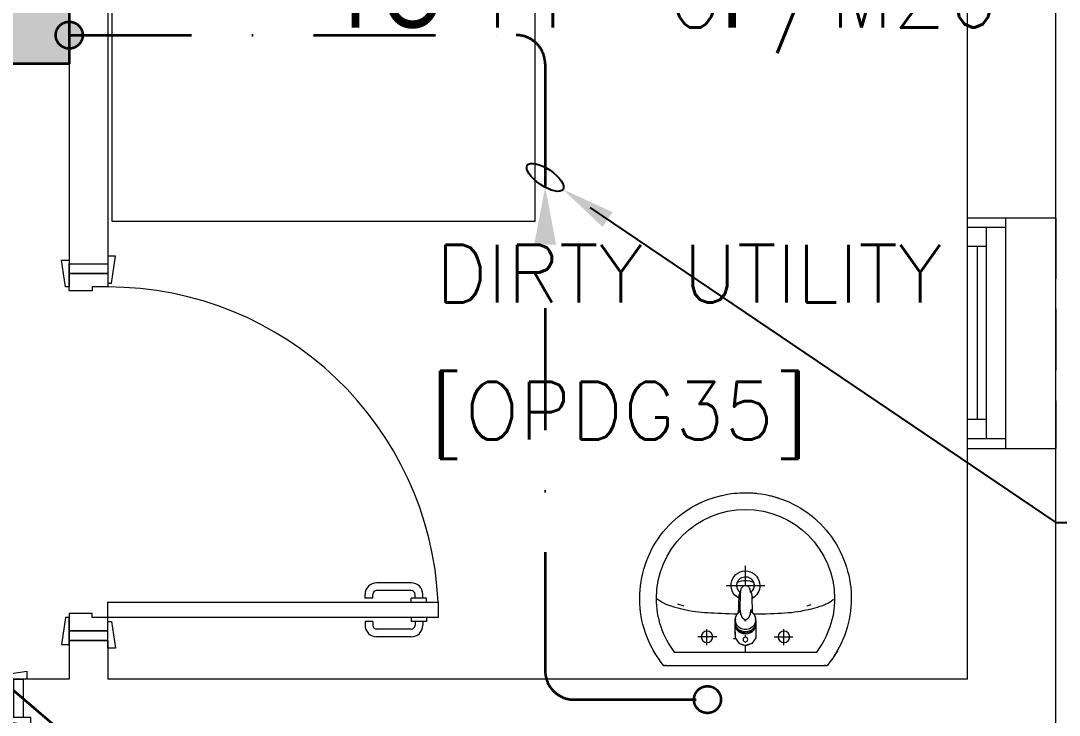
# Model space of a CAD drawing. Header units: inches. Extents: x -12418 to 57169, y -29325 to 19878.
# Drawn here: x 46357 to 49057, y -8842 to -7035 of the extents above; entities that cross this region are included whole.
import ezdxf
from ezdxf import colors
from ezdxf.entities.mleader import LeaderData, LeaderLine
from ezdxf.math import Vec2, Vec3

# ---------------------------------------------------------------- set-up
doc = ezdxf.new("R2010")
doc.units = ezdxf.units.IN
doc.header["$LTSCALE"] = 25
doc.header["$MEASUREMENT"] = 0
for name, pattern in [('00-Ground Floor$0$HIDDEN', [9.525, 6.35, -3.175]), ('DASHDOT', [25.4, 12.7, -6.35, 0, -6.35]), ('HIDDEN', [9.525, 6.35, -3.175])]:
    doc.linetypes.add(name, pattern=pattern)
doc.layers.get('0').update_dxf_attribs({"color": 8})
for name, color, linetype, lineweight in [('00-Ground Floor$0$72_EGR_BASE_TEXT', 252, 'Continuous', 5), ('00-Ground Floor$0$Aluminum', 251, 'Continuous', 5), ('00-Ground Floor$0$LOADING', 253, 'Continuous', 5), ('00-Ground Floor$0$P-SANR-FIXT', 6, 'Continuous', 18), ('00-Ground Floor$0$P-SANR-FIXT-1', 6, 'Continuous', 13), ('00-Ground Floor$0$Proj', 251, 'Continuous', 5), ('00-Ground Floor$0$Walls', 251, 'Continuous', 5), ('00-Ground Floor$0$Wooden Joinery', 251, 'Continuous', 5), ('E-LITE-CIRC @ 100', 6, 'Continuous', 25), ('E-LITE-CLNG-CNDT', 6, 'DASHDOT', 35), ('E-POWR-CLNG-CNDT', 6, 'DASHDOT', 35), ('E-POWR-FLOR-CNDT', 6, 'HIDDEN', 25), ('E-POWR-FLOR-CNDT @ 100', 6, 'HIDDEN', 25), ('T-CABL-TRAY', 60, 'Continuous', 35)]:
    doc.layers.add(name, color=color, linetype=linetype, lineweight=lineweight)
doc.styles.add('00-Ground Floor$0$SIMPLEX', font='SIMPLEX.shx', dxfattribs={"height": 150})
doc.styles.add('DC_Simplex', font='SIMPLEX.shx', dxfattribs={"width": 0.7})

# ---------------------------------------------------------------- blocks, each defined once
blk = doc.blocks.new('00-Ground Floor$0$A$C72370EFE')
at = {"layer": '00-Ground Floor$0$Wooden Joinery'}
for p, q in [((-0.01, -0.04), (-0.02, -0.04)), ((-0.01, -0.03), (-0.01, -0.07)), ((0, -0.03), (-0.01, -0.03)), ((0.04, -0.03), (0.05, -0.03)), ((0.05, -0.03), (0.05, -0.07)), ((0.05, -0.04), (0.06, -0.04)), ((-0.05, -0.07), (-0.05, -0.16)), ((-0.03, -0.07), (-0.03, -0.16)), ((-0.01, -0.06), (-0.02, -0.06)), ((0, -0.07), (-0.01, -0.07)), ((0.04, -0.07), (0.05, -0.07)), ((0.05, -0.06), (0.06, -0.06)), ((0.07, -0.07), (0.07, -0.16)), ((0.09, -0.07), (0.09, -0.16)), ((-0.01, -0.17), (-0.02, -0.17)), ((-0.01, -0.17), (-0.01, -0.19)), ((0.05, -0.17), (0.06, -0.17)), ((0.05, -0.17), (0.05, -0.19)), ((-0.01, -0.19), (-0.02, -0.19)), ((0.05, -0.19), (0.06, -0.19))]:
    blk.add_line(p, q, dxfattribs=at)
for centre, radius, start, end in [((-0.02, -0.07), 0.03, 90, 180), ((0.06, -0.07), 0.03, 0, 90), ((-0.02, -0.07), 0.01, 90, 180), ((0.06, -0.07), 0.01, 0, 90), ((-0.02, -0.16), 0.03, 180, 270), ((-0.02, -0.16), 0.01, 180, 270), ((0.06, -0.16), 0.01, 270, 0), ((0.06, -0.16), 0.03, 270, 0)]:
    blk.add_arc(centre, radius, start, end, dxfattribs=at)
blk = doc.blocks.new('00-Ground Floor$0$A$C5DAD61B4')
at = {"layer": '00-Ground Floor$0$Wooden Joinery'}
for points in [[(80, 959.1), (80, 969.1), (10, 979.1), (10, 959.1)], [(940, 959.1), (940, 969.1), (1010, 979.1), (1010, 959.1)], [(70, 859.1), (70, 849.1), (0, 839.1), (0, 859.1)], [(120, 859.1), (120, 0), (80, 0), (80, 859.1)], [(950, 859.1), (950, 849.1), (1020, 839.1), (1020, 859.1)]]:
    blk.add_lwpolyline(points, close=True, dxfattribs=at)
for points in [[(45, 859.1), (45, 959.1), (20, 959.1), (20, 859.1), (45, 859.1)], [(45, 859.1), (80, 859.1), (80, 899.1), (90, 899.1), (90, 959.1), (45, 959.1), (45, 859.1)], [(975, 859.1), (940, 859.1), (940, 899.1), (930, 899.1), (930, 959.1), (975, 959.1), (975, 859.1)], [(975, 859.1), (975, 959.1), (1000, 959.1), (1000, 859.1), (975, 859.1)]]:
    blk.add_lwpolyline(points, dxfattribs=at)
blk.add_arc((80, 859.1), 860, 272.666, 0, dxfattribs=at)
at = {"layer": '00-Ground Floor$0$Wooden Joinery', "xscale": 999.9999999998854, "yscale": 999.9999999998854, "zscale": 999.9999999998854, "rotation": 180}
blk.add_blockref('00-Ground Floor$0$A$C72370EFE', (120, 0), dxfattribs=at)
blk = doc.blocks.new('00-Ground Floor$0$FP_138-161_A_00_GFL_-0_080_Einreichung_Grundrisse_100')
at = {"layer": '00-Ground Floor$0$P-SANR-FIXT'}
blk.add_line((-0.0044, -0.0019), (-0.0045, -0.0021), dxfattribs=at)
at = {"layer": '00-Ground Floor$0$P-SANR-FIXT', "flags": 128}
blk.add_lwpolyline([(-0.0057, -0.0037), (-0.0058, -0.0039), (-0.006, -0.004)], dxfattribs=at)
blk = doc.blocks.new('00-Ground Floor$0$FP_139-161_A_00_GFL_-0_080_Einreichung_Grundrisse_100')
at = {"layer": '00-Ground Floor$0$P-SANR-FIXT'}
blk.add_line((0.0045, -0.0022), (0.0044, -0.002), dxfattribs=at)
at = {"layer": '00-Ground Floor$0$P-SANR-FIXT', "flags": 128}
blk.add_lwpolyline([(0.006, -0.004), (0.0059, -0.0039), (0.0057, -0.0038)], dxfattribs=at)
blk = doc.blocks.new('00-Ground Floor$0$IS_Ceraplus_B8204_BIM_BG _1_ - B8204AA - CERAPLUS single lever basin mixer with pop-up waste-V137-161_A_00_GFL_-0_080_Einreichung_Grundrisse_100')
at = {"layer": '00-Ground Floor$0$P-SANR-FIXT-1'}
h = blk.add_hatch(dxfattribs=at)
h.set_pattern_fill('FP_26', color=256, style=0, pattern_type=2)
h.set_pattern_definition([(225, (0.009, 0), (0.010607, -0.010607), []), (315, (0.009, 0), (0.010607, 0.010607), [])])
h.paths.add_polyline_path([(0.0056, -0.002), (0.0058, -0.0024), (0.0058, -0.0021)])
h.paths.add_polyline_path([(0.007, -0.0039), (0.0088, -0.0045), (0.0084, -0.0043)])
at = {"layer": '00-Ground Floor$0$LOADING'}
for p, q in [((-0.028, 0), (-0.028, -0.0281)), ((0.028, -0.0281), (0.028, 0)), ((-0.0274, -0.0337), (-0.0271, -0.0392)), ((-0.0262, -0.0282), (-0.0263, -0.0287)), ((-0.0137, -0.0512), (-0.0129, -0.0517)), ((0.0124, -0.052), (0.0133, -0.0515)), ((0.0185, -0.0618), (0.019, -0.0539)), ((0.019, -0.0539), (0.0188, -0.0561)), ((0.0263, -0.0287), (0.0262, -0.0282)), ((0.0262, -0.0293), (0.0263, -0.0287)), ((0.0271, -0.0392), (0.0274, -0.0337)), ((0.014, -0.0647), (0.0133, -0.1077))]:
    blk.add_line(p, q, dxfattribs=at)
at = {"layer": '00-Ground Floor$0$LOADING', "flags": 128}
for points in [[(-0.0272, -0.0069), (-0.0266, 0.009), (-0.0165, 0.0236), (0, 0.0291)], [(0.0272, -0.0069), (0.0266, 0.009), (0.0165, 0.0236), (0, 0.0291)], [(-0.0176, -0.0568), (-0.0224, -0.0513), (-0.0254, -0.0448), (-0.0264, -0.0376), (-0.0253, -0.0305), (-0.0222, -0.024), (-0.0172, -0.0186), (-0.0109, -0.0147), (-0.0037, -0.0127), (0.0037, -0.0127), (0.0109, -0.0147), (0.0172, -0.0186), (0.0222, -0.024), (0.0253, -0.0305), (0.0264, -0.0376), (0.0254, -0.0448), (0.0224, -0.0513), (0.0176, -0.0568)], [(-0.0271, -0.0393), (-0.027, -0.0403), (-0.0269, -0.0414), (-0.0267, -0.0424), (-0.0265, -0.0434), (-0.0262, -0.0444), (-0.0259, -0.0454), (-0.0255, -0.0464), (-0.0252, -0.0474), (-0.0247, -0.0484), (-0.0243, -0.0493), (-0.0238, -0.0502), (-0.0232, -0.0511), (-0.0226, -0.052), (-0.022, -0.0529), (-0.0214, -0.0537), (-0.0207, -0.0545), (-0.0199, -0.0553), (-0.0192, -0.0561), (-0.0184, -0.0568), (-0.0176, -0.0575), (-0.0173, -0.0577)], [(-0.019, -0.0539), (-0.0185, -0.0615), (-0.0185, -0.0618)], [(0.0173, -0.0577), (0.0181, -0.057), (0.0189, -0.0563), (0.0197, -0.0556), (0.0204, -0.0548), (0.0211, -0.054), (0.0218, -0.0532), (0.0224, -0.0523), (0.023, -0.0514), (0.0236, -0.0505), (0.0241, -0.0496), (0.0246, -0.0487), (0.025, -0.0477), (0.0254, -0.0467), (0.0258, -0.0458), (0.0261, -0.0448), (0.0264, -0.0437), (0.0266, -0.0427), (0.0268, -0.0417), (0.027, -0.0407), (0.0271, -0.0396), (0.0271, -0.0393)], [(-0.0181, -0.0728), (-0.0177, -0.083), (-0.0172, -0.0938)], [(-0.0162, -0.0579), (-0.0156, -0.058), (-0.0151, -0.0581), (-0.0146, -0.0583), (-0.0142, -0.0586), (-0.0139, -0.0588), (-0.0138, -0.0591)], [(-0.0138, -0.0591), (-0.0139, -0.0612), (-0.014, -0.0633)], [(0.0138, -0.0591), (0.0139, -0.0588), (0.0142, -0.0586), (0.0146, -0.0583), (0.0151, -0.0581), (0.0156, -0.058), (0.0162, -0.0579)], [(0.014, -0.0633), (0.0139, -0.0612), (0.0138, -0.0591)], [(0.0171, -0.0578), (0.0174, -0.0575), (0.0176, -0.0568)], [(0.0172, -0.0938), (0.0177, -0.083), (0.0181, -0.0728)], [(0.0184, -0.0651), (0.0184, -0.0652), (0.0184, -0.0652), (0.0184, -0.0652), (0.0184, -0.0654), (0.0184, -0.0655)], [(-0.0129, -0.1142), (-0.0124, -0.1161), (-0.0118, -0.1179), (-0.0109, -0.1197), (-0.0098, -0.1214), (-0.0084, -0.123), (-0.0067, -0.1244), (-0.0047, -0.1255), (-0.0025, -0.1263), (0, -0.1266)], [(0, -0.1266), (0.0025, -0.1263), (0.0047, -0.1255), (0.0067, -0.1244), (0.0084, -0.123), (0.0098, -0.1214), (0.0109, -0.1197), (0.0118, -0.1179), (0.0124, -0.1161), (0.0129, -0.1142)]]:
    blk.add_lwpolyline(points, dxfattribs=at)
at = {"layer": '00-Ground Floor$0$LOADING'}
for centre, radius, start, end in [((0, 0.0135), 0.00603, 0, 180), ((0, 0.0135), 0.00603, 180, 0), ((-0.009, 0), 0.005, 300, 315), ((0.009, 0), 0.005, 225, 240)]:
    blk.add_arc(centre, radius, start, end, dxfattribs=at)
for centre, major_axis, start_param, end_param in [((0, -0.0281), (-0.028, 0), 4.712389, 6.47291), ((0, -0.0287), (0.0267, 0), 1.570796, 3.036556), ((0, -0.0287), (0.0263, 0), 2.625648, 2.791756), ((0, -0.0287), (-0.0263, 0), 4.712389, 5.759587), ((0, -0.0281), (0.028, 0), 6.093357, 7.853982), ((0, -0.0287), (0.0267, 0), 0.105099, 1.570796), ((0, -0.0287), (0.0262, 0), 0.523599, 1.570796), ((0, -0.0287), (0.0262, 0), 0.349919, 0.515945), ((0, -0.0321), (0.0275, 0), 3.141823, 3.202701), ((0, -0.0321), (0.0275, 0), 3.239313, 3.439417), ((0, -0.0281), (0.028, 0), 3.371221, 3.483334), ((0, -0.0312), (0.0248, 0), 4.111947, 4.191073), ((0, -0.0281), (0.028, 0), 4.202431, 4.259552), ((0, -0.0287), (0.0263, 0), 4.169225, 4.2325), ((0, -0.0281), (0.028, 0), 5.172057, 5.222265), ((0, -0.0287), (0.0267, 0), 6.059374, 6.108652), ((0, -0.0321), (0.0275, 0), 5.985527, 6.185455), ((0, -0.0281), (0.028, 0), 5.94107, 6.05344), ((0, -0.0321), (0.0275, 0), 6.222066, 6.282955)]:
    blk.add_ellipse(centre, major_axis=major_axis, ratio=0.961262, start_param=start_param, end_param=end_param, dxfattribs=at)
for points, knots in [([(-0.0215, -0.0162), (-0.0216, -0.0163), (-0.0219, -0.0167), (-0.0227, -0.0177), (-0.0238, -0.0192), (-0.0249, -0.0211), (-0.0258, -0.0231), (-0.0266, -0.0253), (-0.0273, -0.0282), (-0.0275, -0.0305), (-0.0275, -0.0321)], [0.7859035, 0.7859035, 0.7859035, 0.7859035, 0.7916667, 0.8055556, 0.8333333, 0.8611111, 0.8888889, 0.9166667, 0.9444444, 1, 1, 1, 1]), ([(0.021, -0.0157), (0.0208, -0.0154), (0.0203, -0.0149), (0.0192, -0.0139), (0.0177, -0.0127), (0.0161, -0.0117), (0.0148, -0.0109), (0.0138, -0.0104), (0.0127, -0.0099), (0.0113, -0.0093), (0.0087, -0.0084), (0.0048, -0.0075), (0, -0.0071), (-0.0048, -0.0075), (-0.0087, -0.0084), (-0.0113, -0.0093), (-0.0127, -0.0099), (-0.0138, -0.0104), (-0.0148, -0.0109), (-0.0161, -0.0117), (-0.0177, -0.0127), (-0.0191, -0.0139), (-0.0202, -0.0149), (-0.0208, -0.0154), (-0.021, -0.0157)], [0.2222222, 0.2222222, 0.2222222, 0.2222222, 0.2361111, 0.25, 0.2777778, 0.3055556, 0.3194444, 0.3333333, 0.3472222, 0.3611111, 0.3888889, 0.4444444, 0.5, 0.5555556, 0.6111111, 0.6388889, 0.6527778, 0.6666667, 0.6805556, 0.6944444, 0.7222222, 0.75, 0.7638889, 0.7777778, 0.7777778, 0.7777778, 0.7777778]), ([(0.0275, -0.0321), (0.0275, -0.0305), (0.0273, -0.0282), (0.0266, -0.0253), (0.0258, -0.0231), (0.0249, -0.0211), (0.0238, -0.0192), (0.0227, -0.0177), (0.0219, -0.0167), (0.0216, -0.0163), (0.0215, -0.0162)], [0, 0, 0, 0, 0.0555556, 0.0833333, 0.1111111, 0.1388889, 0.1666667, 0.1944444, 0.2083333, 0.2142181, 0.2142181, 0.2142181, 0.2142181]), ([(-0.0188, -0.0538), (-0.0188, -0.0547), (-0.0186, -0.0582), (-0.0185, -0.0619), (-0.0184, -0.0646)], [0.6724021, 0.6724021, 0.6724021, 0.6724021, 0.75, 1, 1, 1, 1]), ([(0, -0.0378), (-0.0005, -0.038), (-0.0012, -0.0384), (-0.0021, -0.0389), (-0.0028, -0.0393), (-0.0035, -0.0397), (-0.0042, -0.04), (-0.0049, -0.0405), (-0.0055, -0.0409), (-0.0061, -0.0414), (-0.0067, -0.0419), (-0.0072, -0.0424), (-0.0078, -0.0429), (-0.0083, -0.0435), (-0.0088, -0.0441), (-0.0092, -0.0446), (-0.0096, -0.0452), (-0.01, -0.0459), (-0.0103, -0.0466), (-0.0105, -0.0472), (-0.0107, -0.0477), (-0.0108, -0.0481), (-0.0109, -0.0484), (-0.0111, -0.0489), (-0.0114, -0.0497), (-0.0118, -0.0509), (-0.0122, -0.0521), (-0.0124, -0.053), (-0.0126, -0.0537), (-0.0128, -0.0544), (-0.0129, -0.0552), (-0.0131, -0.0559), (-0.0132, -0.0566), (-0.0134, -0.0572), (-0.0136, -0.0581), (-0.0137, -0.0587), (-0.0138, -0.0591)], [0, 0, 0, 0, 0.055556, 0.083333, 0.111111, 0.138889, 0.166667, 0.194444, 0.222222, 0.25, 0.277778, 0.305556, 0.333333, 0.361111, 0.388889, 0.416667, 0.444444, 0.472222, 0.5, 0.527778, 0.541667, 0.555556, 0.569444, 0.583333, 0.611111, 0.666667, 0.722222, 0.75, 0.777778, 0.805556, 0.833333, 0.861111, 0.888889, 0.916667, 0.944444, 1, 1, 1, 1]), ([(0, -0.0357), (-0.0006, -0.0357), (-0.0013, -0.0357), (-0.002, -0.0357), (-0.0022, -0.0357)], [0, 0, 0, 0, 0.1, 0.1298359, 0.1298359, 0.1298359, 0.1298359]), ([(0.0022, -0.0357), (0.002, -0.0357), (0.0013, -0.0357), (0.0006, -0.0357), (0, -0.0357)], [0.8701578, 0.8701578, 0.8701578, 0.8701578, 0.9, 1, 1, 1, 1]), ([(0.0138, -0.0591), (0.0137, -0.0587), (0.0136, -0.0581), (0.0134, -0.0572), (0.0132, -0.0566), (0.0131, -0.0559), (0.0129, -0.0552), (0.0128, -0.0544), (0.0126, -0.0537), (0.0124, -0.053), (0.0122, -0.0521), (0.0118, -0.0509), (0.0114, -0.0497), (0.0111, -0.0489), (0.0109, -0.0484), (0.0108, -0.0481), (0.0107, -0.0477), (0.0105, -0.0472), (0.0103, -0.0466), (0.01, -0.0459), (0.0096, -0.0452), (0.0092, -0.0446), (0.0088, -0.0441), (0.0083, -0.0435), (0.0078, -0.0429), (0.0072, -0.0424), (0.0067, -0.0419), (0.0061, -0.0414), (0.0055, -0.0409), (0.0049, -0.0405), (0.0042, -0.04), (0.0035, -0.0397), (0.0028, -0.0393), (0.0021, -0.0389), (0.0012, -0.0384), (0.0005, -0.038), (0, -0.0378)], [0, 0, 0, 0, 0.055556, 0.083333, 0.111111, 0.138889, 0.166667, 0.194444, 0.222222, 0.25, 0.277778, 0.333333, 0.388889, 0.416667, 0.430556, 0.444444, 0.458333, 0.472222, 0.5, 0.527778, 0.555556, 0.583333, 0.611111, 0.638889, 0.666667, 0.694444, 0.722222, 0.75, 0.777778, 0.805556, 0.833333, 0.861111, 0.888889, 0.916667, 0.944444, 1, 1, 1, 1]), ([(0.0184, -0.0646), (0.0185, -0.0619), (0.0186, -0.0582), (0.0188, -0.0547), (0.0188, -0.0538)], [0, 0, 0, 0, 0.25, 0.3275586, 0.3275586, 0.3275586, 0.3275586]), ([(-0.0162, -0.0579), (-0.0162, -0.0578), (-0.0163, -0.0578), (-0.0165, -0.0577), (-0.0166, -0.0575), (-0.0167, -0.0574), (-0.0169, -0.0573), (-0.017, -0.0572), (-0.0172, -0.0571), (-0.0173, -0.057), (-0.0175, -0.0569), (-0.0176, -0.0568)], [0, 0, 0, 0, 0.1, 0.2, 0.3, 0.4, 0.5, 0.6, 0.7, 0.8, 1, 1, 1, 1]), ([(-0.0148, -0.0587), (-0.015, -0.0586), (-0.0159, -0.0583), (-0.0167, -0.058), (-0.0172, -0.0578)], [0.8, 0.8, 0.8, 0.8, 0.85, 1, 1, 1, 1]), ([(0.0141, -0.0613), (0.0141, -0.0611), (0.0143, -0.0608), (0.0145, -0.0604), (0.0148, -0.06), (0.0151, -0.0596), (0.0153, -0.0594), (0.0155, -0.0592), (0.0156, -0.059), (0.0158, -0.0588), (0.016, -0.0587), (0.0163, -0.0585), (0.0165, -0.0583), (0.0166, -0.0582)], [0.3333333, 0.3333333, 0.3333333, 0.3333333, 0.4166667, 0.5, 0.5833333, 0.6666667, 0.7083333, 0.75, 0.7916667, 0.8333333, 0.875, 0.9166667, 1, 1, 1, 1]), ([(0.0176, -0.0568), (0.0175, -0.0569), (0.0173, -0.057), (0.0172, -0.0571), (0.017, -0.0572), (0.0169, -0.0573), (0.0167, -0.0574), (0.0166, -0.0575), (0.0165, -0.0577), (0.0163, -0.0578), (0.0162, -0.0578), (0.0162, -0.0579)], [0, 0, 0, 0, 0.2, 0.3, 0.4, 0.5, 0.6, 0.7, 0.8, 0.9, 1, 1, 1, 1]), ([(-0.0131, -0.1116), (-0.0132, -0.1115), (-0.0135, -0.1109), (-0.0141, -0.1099), (-0.0147, -0.1086), (-0.0153, -0.1072), (-0.0159, -0.1053), (-0.0167, -0.1021), (-0.0171, -0.0992), (-0.0171, -0.0973)], [0.4856715, 0.4856715, 0.4856715, 0.4856715, 0.5, 0.55, 0.6, 0.65, 0.7, 0.8, 1, 1, 1, 1]), ([(0.0131, -0.1116), (0.0133, -0.1113), (0.0137, -0.1106), (0.0142, -0.1096), (0.0147, -0.1084), (0.0153, -0.1072), (0.0159, -0.1053), (0.0167, -0.1021), (0.0171, -0.0992), (0.0171, -0.0973)], [-0.5143371, -0.5143371, -0.5143371, -0.5143371, -0.475, -0.4375, -0.4, -0.35, -0.3, -0.2, 0, 0, 0, 0]), ([(-0.0132, -0.1091), (-0.0132, -0.1096), (-0.0132, -0.1103), (-0.0132, -0.1111), (-0.0132, -0.1115), (-0.0132, -0.1118), (-0.0131, -0.1122), (-0.0131, -0.1125), (-0.0131, -0.1128), (-0.0131, -0.1131), (-0.013, -0.1134), (-0.013, -0.1138), (-0.0129, -0.1141), (-0.0129, -0.1142)], [0.2, 0.2, 0.2, 0.2, 0.4, 0.5, 0.55, 0.6, 0.65, 0.7, 0.75, 0.8, 0.85, 0.9, 1, 1, 1, 1]), ([(0.0129, -0.1142), (0.0129, -0.1141), (0.013, -0.1138), (0.013, -0.1134), (0.0131, -0.1131), (0.0131, -0.1128), (0.0131, -0.1125), (0.0131, -0.1122), (0.0132, -0.1118), (0.0132, -0.1115), (0.0132, -0.1111), (0.0132, -0.1103), (0.0132, -0.1096), (0.0132, -0.1091)], [0, 0, 0, 0, 0.1, 0.15, 0.2, 0.25, 0.3, 0.35, 0.4, 0.45, 0.5, 0.6, 0.8, 0.8, 0.8, 0.8])]:
    blk.add_open_spline(points, degree=3, knots=knots, dxfattribs=at)
for points in [[(-0.0184, -0.0646), (-0.0183, -0.0659), (-0.0182, -0.0684), (-0.0181, -0.0709), (-0.0181, -0.0721)], [(-0.0172, -0.0578), (-0.0171, -0.0578), (-0.0169, -0.058), (-0.0167, -0.0581), (-0.0166, -0.0582)], [(-0.0162, -0.0579), (-0.0162, -0.0579), (-0.0164, -0.0581), (-0.0165, -0.0582), (-0.0166, -0.0583), (-0.0166, -0.0582), (-0.0166, -0.0582)], [(-0.0166, -0.0582), (-0.0163, -0.0585), (-0.0156, -0.059), (-0.0148, -0.0599), (-0.0142, -0.0609), (-0.0139, -0.0617), (-0.0138, -0.0621)], [(-0.014, -0.0633), (-0.014, -0.0633), (-0.014, -0.0633), (-0.014, -0.0633)], [(-0.014, -0.0646), (-0.014, -0.0644), (-0.014, -0.064), (-0.014, -0.0635), (-0.014, -0.0633)], [(0.014, -0.0633), (0.014, -0.0633), (0.014, -0.0633), (0.014, -0.0633)], [(0.014, -0.0633), (0.014, -0.0635), (0.014, -0.064), (0.014, -0.0644), (0.014, -0.0647)], [(0.0172, -0.0578), (0.0168, -0.0579), (0.0158, -0.0583), (0.0147, -0.0587), (0.0141, -0.059)], [(0.0166, -0.0582), (0.0166, -0.0582), (0.0166, -0.0583), (0.0165, -0.0582), (0.0164, -0.0581), (0.0162, -0.0579), (0.0162, -0.0579)], [(0.0166, -0.0582), (0.0167, -0.0582), (0.0168, -0.0581), (0.0169, -0.058), (0.0169, -0.058)], [(0.0169, -0.058), (0.017, -0.0579), (0.0171, -0.0579), (0.0171, -0.0578)], [(0.0181, -0.0721), (0.0181, -0.0709), (0.0182, -0.0684), (0.0183, -0.0659), (0.0184, -0.0646)], [(-0.0172, -0.0938), (-0.0172, -0.0944), (-0.0172, -0.0956), (-0.0171, -0.0967), (-0.0171, -0.0973)], [(0.0171, -0.0973), (0.0171, -0.0967), (0.0172, -0.0956), (0.0172, -0.0944), (0.0172, -0.0938)]]:
    blk.add_open_spline(points, degree=3, dxfattribs=at)
for name in ['00-Ground Floor$0$FP_138-161_A_00_GFL_-0_080_Einreichung_Grundrisse_100', '00-Ground Floor$0$FP_139-161_A_00_GFL_-0_080_Einreichung_Grundrisse_100']:
    blk.add_blockref(name, (0, 0), dxfattribs=at)
blk = doc.blocks.new('00-Ground Floor$0$_100_WB_KER_REN_55x45x18 - _100_WB_KER_REN_55x45x18-V63-161_A_00_GFL_-0_080_Einreichung_Grundrisse_100')
at = {"layer": '00-Ground Floor$0$LOADING'}
for p, q in [((-0.2075, 0.225), (-0.2075, 0.2227)), ((0.2074, 0.225), (-0.2074, 0.225)), ((0.2075, 0.2227), (0.2075, 0.225)), ((-0.1855, 0.1899), (0.1855, 0.1899)), ((0, 0.1899), (0, 0.1724)), ((-0.1, 0.172), (-0.1, 0.1303)), ((0, 0.1656), (0, 0.1628)), ((0.1, 0.172), (0.1, 0.1303)), ((-0.0744, 0.15), (-0.1234, 0.15)), ((-0.0259, 0.155), (-0.0315, 0.155)), ((0, 0.1509), (0, 0.1454)), ((0, 0.1422), (0, 0.1399)), ((0.026, 0.155), (0.0248, 0.155)), ((0.0744, 0.15), (0.1234, 0.15)), ((-0.1763, 0.0637), (-0.1598, 0.0692)), ((0.1605, 0.0691), (0.1707, 0.0656)), ((-0.05, 0.0161), (0.05, 0.0161)), ((0, 0.0168), (0, -0.0348))]:
    blk.add_line(p, q, dxfattribs=at)
at = {"layer": '00-Ground Floor$0$LOADING', "flags": 128}
for points in [[(-0.2121, 0.225), (-0.219, 0.2164), (-0.2254, 0.2075), (-0.2316, 0.1983), (-0.2373, 0.189), (-0.2427, 0.1794), (-0.2476, 0.1696), (-0.2522, 0.1596), (-0.2564, 0.1494), (-0.2602, 0.1391), (-0.2635, 0.1286), (-0.2665, 0.118), (-0.269, 0.1073), (-0.271, 0.0965), (-0.2727, 0.0856), (-0.2739, 0.0747), (-0.2747, 0.0637), (-0.275, 0.0527), (-0.275, 0.05)], [(0.275, 0.05), (0.2748, 0.061), (0.2741, 0.072), (0.273, 0.0829), (0.2715, 0.0938), (0.2695, 0.1046), (0.2671, 0.1154), (0.2643, 0.126), (0.261, 0.1365), (0.2574, 0.1469), (0.2533, 0.1571), (0.2488, 0.1671), (0.2439, 0.177), (0.2387, 0.1866), (0.233, 0.1961), (0.227, 0.2053), (0.2206, 0.2142), (0.2138, 0.2229), (0.2121, 0.225)], [(-0.275, 0.05), (-0.2748, 0.039), (-0.2741, 0.028), (-0.273, 0.0171), (-0.2715, 0.0062), (-0.2695, -0.0046), (-0.2671, -0.0154), (-0.2643, -0.026), (-0.261, -0.0365), (-0.2574, -0.0469), (-0.2533, -0.0571), (-0.2488, -0.0671), (-0.2439, -0.077), (-0.2387, -0.0866), (-0.233, -0.0961), (-0.227, -0.1053), (-0.2206, -0.1142), (-0.2138, -0.1229), (-0.2067, -0.1313), (-0.1993, -0.1395), (-0.1916, -0.1473), (-0.1836, -0.1548), (-0.1752, -0.162), (-0.1666, -0.1688), (-0.1577, -0.1753), (-0.1486, -0.1814), (-0.1392, -0.1872), (-0.1296, -0.1925), (-0.1198, -0.1975), (-0.1098, -0.2021), (-0.0996, -0.2063), (-0.0893, -0.2101), (-0.0788, -0.2135), (-0.0682, -0.2164), (-0.0575, -0.2189), (-0.0467, -0.221), (-0.0359, -0.2227), (-0.0249, -0.2239), (-0.014, -0.2246), (-0.003, -0.225), (0.008, -0.2249), (0.019, -0.2243), (0.03, -0.2234), (0.0409, -0.2219), (0.0517, -0.2201), (0.0625, -0.2178), (0.0731, -0.2151), (0.0837, -0.212), (0.0941, -0.2084), (0.1043, -0.2044), (0.1144, -0.2001), (0.1243, -0.1953), (0.1341, -0.1901), (0.1436, -0.1846), (0.1528, -0.1786), (0.1618, -0.1723), (0.1706, -0.1657), (0.1791, -0.1587), (0.1873, -0.1514), (0.1952, -0.1437), (0.2028, -0.1358), (0.21, -0.1275), (0.217, -0.119), (0.2236, -0.1101), (0.2298, -0.1011), (0.2356, -0.0918), (0.2411, -0.0822), (0.2462, -0.0725), (0.2509, -0.0625), (0.2552, -0.0524), (0.2591, -0.0421), (0.2626, -0.0317), (0.2656, -0.0211), (0.2683, -0.0104), (0.2705, 0.0003), (0.2722, 0.0112), (0.2736, 0.0221), (0.2745, 0.0331), (0.2749, 0.0441), (0.275, 0.05)]]:
    blk.add_lwpolyline(points, dxfattribs=at)
at = {"layer": '00-Ground Floor$0$LOADING'}
for centre in [(-0.1, 0.15), (0.1, 0.15)]:
    blk.add_circle(centre, 0.015, dxfattribs=at)
for centre, radius, start, end in [((0, 0.05), 0.275, 140.4788, 141.2381), ((0, 0.05), 0.275, 38.7619, 39.5212), ((0, 0.05), 0.275, 145.9324, 150.3591), ((0, 0.05), 0.2315, 142.8209, 180), ((0, 0.05), 0.2315, 0, 37.1791), ((0, 0.05), 0.275, 29.6409, 34.0676), ((0, 0.155), 0.0175, 54.0899, 125.9101), ((0, 0.155), 0.0175, 68.869, 83.8798), ((0, 0.155), 0.0175, 251.9463, 258.2346), ((0, 0.05), 0.275, 180, 183.6225), ((0, 0.05), 0.2315, 180, 0), ((0, 0.0161), 0.0375, 117.1305, 0), ((0, 0.0161), 0.0225, 129.5025, 0), ((0, 0.0161), 0.0225, 138.0808, 143.3939), ((0, 0.0161), 0.0225, 0, 51.4286), ((0, 0.0161), 0.0225, 36.616, 41.9265), ((0, 0.0161), 0.0375, 0, 61.4146), ((0, 0.0161), 0.0225, 180, 193.3417), ((0, 0.0161), 0.0225, 197.0466, 201.508), ((0, 0.0161), 0.0225, 156.725, 162.0134), ((0, 0.05), 0.047, 243.4433, 296.5567), ((0, 0.0161), 0.0225, 17.9887, 23.276), ((0, 0.0161), 0.0225, 338.492, 342.9534), ((0, 0.0161), 0.0225, 346.6583, 0), ((0, 0.05), 0.275, 307.6689, 312), ((0, 0.05), 0.275, 240, 245.6589), ((0, 0.05), 0.275, 252, 257.5535), ((0, 0.05), 0.275, 282.9241, 288), ((0, 0.05), 0.275, 264, 276)]:
    blk.add_arc(centre, radius, start, end, dxfattribs=at)
for points, knots in [([(-0.2074, 0.225), (-0.2078, 0.225), (-0.2086, 0.225), (-0.2095, 0.225), (-0.2102, 0.225), (-0.2106, 0.225), (-0.2109, 0.225), (-0.2111, 0.225), (-0.2114, 0.225), (-0.2116, 0.225), (-0.2118, 0.225), (-0.2119, 0.225), (-0.2119, 0.225)], [-1, -1, -1, -1, -0.8333333, -0.6666667, -0.5833333, -0.5, -0.4583333, -0.4166667, -0.3333333, -0.2916667, -0.25, -0.1666667, -0.1666667, -0.1666667, -0.1666667]), ([(0.2119, 0.225), (0.2119, 0.225), (0.2118, 0.225), (0.2116, 0.225), (0.2114, 0.225), (0.2111, 0.225), (0.2109, 0.225), (0.2106, 0.225), (0.2102, 0.225), (0.2095, 0.225), (0.2086, 0.225), (0.2078, 0.225), (0.2074, 0.225)], [-0.8333333, -0.8333333, -0.8333333, -0.8333333, -0.75, -0.7083333, -0.6666667, -0.5833333, -0.5416667, -0.5, -0.4166667, -0.3333333, -0.1666667, 0, 0, 0, 0]), ([(-0.0037, 0.1721), (-0.0046, 0.1719), (-0.0064, 0.1714), (-0.0081, 0.1705), (-0.009, 0.17)], [0.5653198, 0.5653198, 0.5653198, 0.5653198, 0.6111111, 0.6666667, 0.6666667, 0.6666667, 0.6666667]), ([(0.009, 0.17), (0.0086, 0.1703), (0.0077, 0.1708), (0.0059, 0.1715), (0.0046, 0.1719), (0.0037, 0.1721)], [0.3333333, 0.3333333, 0.3333333, 0.3333333, 0.3611111, 0.3888889, 0.4346482, 0.4346482, 0.4346482, 0.4346482]), ([(-0.2294, 0.0509), (-0.2103, 0.066), (-0.1431, 0.0839), (-0.1084, 0.0863), (-0.0496, 0.0893), (-0.0206, 0.0899)], [0.0392191, 0.0392191, 0.0392191, 0.0392191, 0.1715289, 0.4228457, 0.6475389, 0.6475389, 0.6475389, 0.6475389]), ([(0.0209, 0.0903), (0.0512, 0.0901), (0.1113, 0.0879), (0.1514, 0.0828), (0.2115, 0.0665), (0.2292, 0.052)], [0.7533082, 0.7533082, 0.7533082, 0.7533082, 0.9865548, 1.235629, 1.3638988, 1.3638988, 1.3638988, 1.3638988]), ([(-0.0141, 0.0337), (-0.0162, 0.0319), (-0.0207, 0.0267), (-0.0225, 0.02), (-0.0225, 0.0161)], [0.7144203, 0.7144203, 0.7144203, 0.7144203, 0.8333333, 1, 1, 1, 1]), ([(0.0225, 0.0161), (0.0225, 0.0187), (0.0216, 0.0239), (0.0182, 0.0298), (0.0152, 0.0327), (0.0141, 0.0337)], [0, 0, 0, 0, 0.1111111, 0.2222222, 0.285568, 0.285568, 0.285568, 0.285568])]:
    blk.add_open_spline(points, degree=3, knots=knots, dxfattribs=at)
for points in [[(-0.2075, 0.2227), (-0.2075, 0.2231), (-0.2075, 0.2235), (-0.2075, 0.2239)], [(0.2075, 0.2239), (0.2075, 0.2235), (0.2075, 0.2231), (0.2075, 0.2227)], [(-0.1852, 0.1899), (-0.1853, 0.1899), (-0.1854, 0.1899), (-0.1855, 0.1899)], [(0.1855, 0.1899), (0.1854, 0.1899), (0.1853, 0.1899), (0.1852, 0.1899)], [(-0.0009, 0.1725), (-0.0013, 0.1725), (-0.0018, 0.1724), (-0.0022, 0.1724)], [(0.0022, 0.1724), (0.0018, 0.1724), (0.0013, 0.1725), (0.0009, 0.1725)], [(-0.0225, 0.0161), (-0.0225, 0.0147), (-0.0222, 0.012), (-0.0215, 0.0093), (-0.021, 0.008)], [(0.021, 0.008), (0.0215, 0.0093), (0.0222, 0.012), (0.0225, 0.0147), (0.0225, 0.0161)]]:
    blk.add_open_spline(points, degree=3, dxfattribs=at)
at = {"layer": '00-Ground Floor$0$LOADING', "xscale": -1, "rotation": 5.088887490341627e-12}
blk.add_blockref('00-Ground Floor$0$IS_Ceraplus_B8204_BIM_BG _1_ - B8204AA - CERAPLUS single lever basin mixer with pop-up waste-V137-161_A_00_GFL_-0_080_Einreichung_Grundrisse_100', (0, 0.1434), dxfattribs=at)
blk = doc.blocks.new('00-Ground Floor')
at = {"layer": '00-Ground Floor$0$Aluminum'}
for p, q in [((48817.9, -8147.4, 0), (48817.9, -7547.4, 0)), ((48917.9, -8147.4, 0), (48917.9, -7547.4, 0)), ((48917.9, -7572.4, 0), (48817.9, -7572.4, 0)), ((48867.9, -8122.4, 0), (48867.9, -7572.4, 0)), ((48867.9, -7622.4, 0), (48817.9, -7622.4, 0)), ((48842.9, -7622.4, 0), (48842.9, -8072.4, 0)), ((48867.9, -8072.4, 0), (48817.9, -8072.4, 0)), ((48917.9, -8122.4, 0), (48817.9, -8122.4, 0))]:
    blk.add_line(p, q, dxfattribs=at)
at = {"layer": '00-Ground Floor$0$LOADING', "elevation": 0}
blk.add_lwpolyline([(46593.8, -6956.7), (46593.8, -7556.7), (47693.8, -7556.7), (47693.8, -6956.7)], close=True, dxfattribs=at)
at = {"layer": '00-Ground Floor$0$Proj', "linetype": '00-Ground Floor$0$HIDDEN'}
blk.add_line((49047.9, -7547.4, 0), (49047.9, -8147.4, 0), dxfattribs=at)
at = {"layer": '00-Ground Floor$0$Walls'}
for p, q in [((49047.9, -10097.4, 0), (49047.9, -5897.4, 0)), ((46482.9, -6947.4, 0), (46482.9, -7667.4, 0)), ((46582.9, -6947.4, 0), (46582.9, -7667.4, 0)), ((48817.9, -8747.4, 0), (48817.9, -6947.4, 0)), ((48817.9, -7547.4, 0), (49047.9, -7547.4, 0)), ((46482.9, -7667.4, 0), (46582.9, -7667.4, 0)), ((48817.9, -8147.4, 0), (49047.9, -8147.4, 0)), ((46582.9, -8647.4, 0), (46482.9, -8647.4, 0)), ((46482.9, -8647.4, 0), (46482.9, -8747.4, 0)), ((46582.9, -8647.4, 0), (46582.9, -8747.4, 0)), ((46482.9, -8747.4, 0), (46362.9, -8747.4, 0)), ((46362.9, -8747.4, 0), (46362.9, -8847.4, 0)), ((48817.9, -8747.4, 0), (46582.9, -8747.4, 0))]:
    blk.add_line(p, q, dxfattribs=at)
at = {"layer": '00-Ground Floor$0$LOADING', "xscale": -1000, "yscale": 1000, "zscale": 1000, "rotation": 180}
blk.add_blockref('00-Ground Floor$0$_100_WB_KER_REN_55x45x18 - _100_WB_KER_REN_55x45x18-V63-161_A_00_GFL_-0_080_Einreichung_Grundrisse_100', (48240.9, -8487.8), dxfattribs=at)
at = {"layer": '00-Ground Floor$0$Wooden Joinery', "rotation": 89.99999999999999}
blk.add_blockref('00-Ground Floor$0$A$C5DAD61B4', (47442, -8667.4, 0), dxfattribs=at)
at = {"layer": '00-Ground Floor$0$Wooden Joinery'}
blk.add_blockref('00-Ground Floor$0$A$C5DAD61B4', (45362.9, -9706.5, 0), dxfattribs=at)
at = {"layer": '00-Ground Floor$0$72_EGR_BASE_TEXT', "char_height": 150, "attachment_point": 2, "style": '00-Ground Floor$0$SIMPLEX'}
for s, insert in [('DIRTY UTILITY', (48094, -7618)), ('[OPDG35]', (47912.9, -7974.6, 0))]:
    blk.add_mtext(s, dxfattribs=dict(at, insert=insert))
blk = doc.blocks.new('*U12')
blk.add_hatch(color=256).paths.add_polyline_path([(-0.287, 0), (0, -1.5), (0.287, 0)])
blk = doc.blocks.new('ARR0W')
at = {"color": 45}
blk.add_ellipse((0, 0), major_axis=(0.4, 0), ratio=0.4, dxfattribs=at)
at = {"color": 45, "ltscale": 0.5}
blk.add_solid([(-1.4, 0.167), (-0.4, 0), (-1.4, -0.167)], dxfattribs=at)
blk = doc.blocks.new('*U47')
at = {"lineweight": 0}
h = blk.add_hatch(dxfattribs=at)
h.set_pattern_fill('HEX', color=253, scale=8, angle=90, style=0)
h.set_pattern_definition([(90, (5e-10, 4813.436), (-43.99409, 2e-12), [25.4, -50.8]), (210, (5e-10, 4813.436), (21.99705, -38.1), [25.4, -50.8]), (150, (5e-10, 4838.836), (-21.99705, -38.1), [25.4, -50.8])])
h.paths.add_polyline_path([(0, -8633.4), (150, -8633.4), (150, 0), (0, 0)])
at = {"color": 0}
for p, q in [((0, 0), (150, 0)), ((150, 0), (150, -8633.4))]:
    blk.add_line(p, q, dxfattribs=at)
blk = doc.blocks.new('A$C767e6835')
at = {"layer": 'T-CABL-TRAY', "linetype": 'Continuous', "rotation": 270}
blk.add_blockref('*U47', (26383.4, -4150), dxfattribs=at)

msp = doc.modelspace()

# ---------------------------------------------------------------- hatches: boundary and pattern name
at = {"layer": 'E-POWR-CLNG-CNDT'}
h = msp.add_hatch(color=256, dxfattribs=at)
h.dxf.hatch_style = 1
h.paths.add_polyline_path([(46447.9, -7072.4, 1), (46517.9, -7072.4, 1)])

# ---------------------------------------------------------------- linework, layer by layer
at = {"layer": 'E-POWR-CLNG-CNDT', "elevation": 0}
for points in [[(46482.9, -7072.4), (47645.2, -7072.4, -0.414214), (47720.2, -7147.4), (47720.2, -8726, 0.414214), (47795.2, -8801), (48142.1, -8801)], [(46572.4, -8977.4), (46329.2, -8769.9, -0.219523), (46302.9, -8712.8), (46302.9, -7147.4)]]:
    msp.add_lwpolyline(points, format="xyb", dxfattribs=at)
at = {"layer": 'E-POWR-CLNG-CNDT'}
for centre in [(46482.9, -7072.4, 0), (48142.1, -8801)]:
    msp.add_circle(centre, 35, dxfattribs=at)

# ---------------------------------------------------------------- block references
at = {"layer": 'E-LITE-CLNG-CNDT'}
msp.add_blockref('00-Ground Floor', (0, 0), dxfattribs=at)
at = {"layer": 'E-POWR-FLOR-CNDT'}
msp.add_blockref('A$C767e6835', (20099.5, -2847.4, 0), dxfattribs=at)
at = {"layer": 'E-POWR-FLOR-CNDT @ 100', "xscale": 100, "yscale": 100, "zscale": 100, "rotation": 180}
msp.add_blockref('*U12', (47720.2, -7617.3, 0), dxfattribs=at)

# ---------------------------------------------------------------- leaders
at = {"layer": 'E-LITE-CIRC @ 100'}
ml = msp.add_multileader_mtext('Standard', dxfattribs=at)
ml.set_content('{\\Fdc_el_romans|c0;\\W0.8;TO\\Fromans|c0; \\Fsimplex|c0;PP-G\\Fdc_el_romans|c0;F\\Fsimplex|c0;/M26}', color=256, style='DC_Simplex')
ml.set_leader_properties()
ml.set_arrow_properties(name='ARR0W')
ml.build(insert=Vec2(0, 0))
ml.multileader.update_dxf_attribs({"dogleg_length": 200, "arrow_head_size": 140, "scale": 100})
ctx = ml.context
ctx.base_point, ctx.scale, ctx.char_height, ctx.arrow_head_size, ctx.landing_gap_size, ctx.plane_origin, ctx.plane_x_axis, ctx.plane_y_axis = Vec3(47021.8, -6986.2, 0), 100, 200, 140, 140, Vec3(54413.3, -1108.2, 0), Vec3(1, -0.000001, 0), Vec3(0.000001, 1, 0)
notes = []
notes.append((ctx, [(0, (1, 1, 0), (46913, -6986.2, 0), (1, -0.000001, 0), 108.8, [(0, [(46337, -6834, 0)], 0, [])])]))
ctx.mtext.insert, ctx.mtext.text_direction, ctx.mtext.rotation, ctx.mtext.flow_direction = Vec3(47161.8, -6852.9, 0), Vec3(1, -0.000001, 0), 6.283185, 5
ml = msp.add_multileader_mtext('Standard', dxfattribs=at)
ml.set_content('{\\Fdc_el_romans|c0;\\W0.8;TO\\Fromans|c0; \\Fsimplex|c0;UPP-GF/S17}', color=256, style='DC_Simplex')
ml.set_leader_properties()
ml.set_arrow_properties(name='ARR0W')
ml.build(insert=Vec2(0, 0))
ml.multileader.update_dxf_attribs({"dogleg_length": 200, "arrow_head_size": 140, "scale": 100})
ctx = ml.context
ctx.base_point, ctx.scale, ctx.char_height, ctx.arrow_head_size, ctx.landing_gap_size, ctx.plane_origin, ctx.plane_x_axis, ctx.plane_y_axis = Vec3(49156.7, -8340.3, 0), 100, 200, 140, 140, Vec3(61903.4, -12730.6, 0), Vec3(1, 0.000001, 0), Vec3(-0.000001, 1, 0)
notes.append((ctx, [(0, (1, 1, 0), (49047.9, -8340.3, 0), (1, 0.000001, 0), 108.8, [(0, [(47720.2, -7442.4, 0)], 0, [])])]))
ctx.mtext.insert, ctx.mtext.text_direction, ctx.mtext.rotation, ctx.mtext.flow_direction = Vec3(49296.7, -8206.9, 0), Vec3(1, 0.000001, 0), 0.000001, 5
for ctx, leaders in notes:
    for number, flags, end, landing, length, lines in leaders:
        leader = LeaderData()
        leader.index, (leader.has_last_leader_line, leader.has_dogleg_vector, leader.attachment_direction) = number, flags
        leader.last_leader_point, leader.dogleg_vector, leader.dogleg_length = Vec3(end), Vec3(landing), length
        for number, points, colour, breaks in lines:
            line = LeaderLine()
            line.index, line.vertices, line.color, line.breaks = number, Vec3.list(points), colors.encode_raw_color(colour), breaks
            leader.lines.append(line)
        ctx.leaders.append(leader)

doc.saveas('drawing.dxf')
